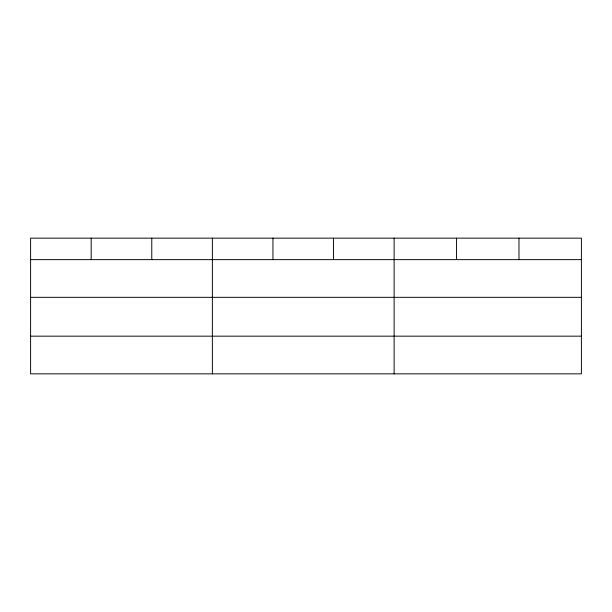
<?xml version="1.0" encoding="UTF-8"?>
<svg xmlns="http://www.w3.org/2000/svg" width="612" height="612" viewBox="0 0 612 612"><rect width="100%" height="100%" fill="white"/><g stroke="black" fill="none" stroke-linecap="round" stroke-linejoin="round"><path stroke-width="0.92" d="M581.4 297.333L581.4 238.152L30.6 238.152L30.6 373.848L581.4 373.848L581.4 297.333L30.6 297.333M30.6 259.641L581.4 259.641M30.6 336.164L581.4 336.164M518.976 238.152L518.976 259.641M456.552 238.152L456.552 259.641M394.128 238.152L394.128 373.848M333.54 238.152L333.54 259.641M272.952 238.152L272.952 259.641M212.364 238.152L212.364 373.848M151.776 238.152L151.776 259.641M91.188 238.152L91.188 259.641"/></g></svg>
